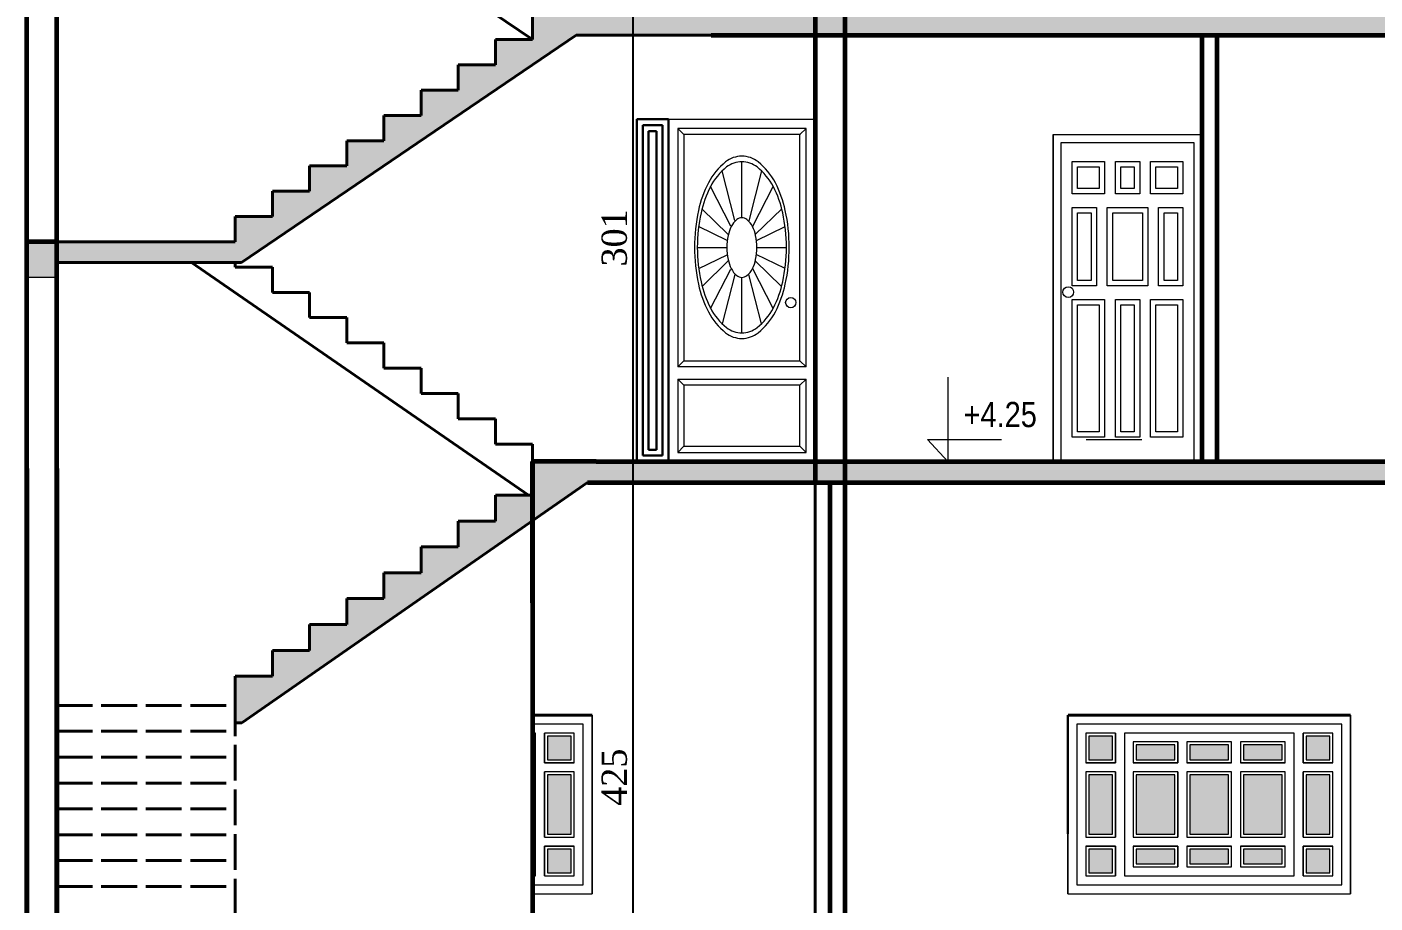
# Model space of a CAD drawing. Header units: millimetres. Extents: x -4146 to 23, y -2153 to 7365.
# Drawn here: x -2718 to -1812, y 3942 to 4531 of the extents above; entities that cross this region are included whole.
import ezdxf

# ---------------------------------------------------------------- set-up
doc = ezdxf.new("R2010")
doc.units = ezdxf.units.MM
doc.linetypes.add('ACAD_ISO02W100', pattern=[15, 12, -3])
for name, color, linetype, lineweight in [('.. menuiserie', 40, 'Continuous', 20), ('Cotation', 242, 'Continuous', 20), ('ESC', 111, 'Continuous', 40), ('fin', 73, 'Continuous', 20), ('HA', 8, 'Continuous', 20), ('minuiserue', 3, 'Continuous', 30), ('MUR', 6, 'Continuous', 60), ('murs', 100, 'Continuous', 60)]:
    doc.layers.add(name, color=color, linetype=linetype, lineweight=lineweight)
doc.styles.add('cotation', font='times.ttf', dxfattribs={"height": 17})
doc.styles.add('Technic', font='ARIALN.TTF', dxfattribs={"height": 17})
doc.dimstyles.new('ech-100', dxfattribs={"dimtxt": 17, "dimasz": 0.02, "dimexe": 1.25, "dimexo": 0.625, "dimgap": 4, "dimtad": 1, "dimdec": 0, "dimtxsty": 'cotation', "dimblk": 'cotation', "dimcen": 2, "dimse1": 1, "dimse2": 1, "dimadec": 0, "dimazin": 0, "dimtfac": 1, "dimtdec": 0, "dimtix": 1, "dimtmove": 0, "dimatfit": 3, "dimldrblk": 'cotation', "dimfxl": 1.25, "dimtolj": 1, "dimarcsym": 0})

# ---------------------------------------------------------------- blocks, each defined once
blk = doc.blocks.new('FENT 3')
at = {"layer": 'fin'}
for p, q in [((-1410.04, 6460.82), (-1410.04, 6340.82)), ((-1410.04, 6460.82), (-1410.04, 6340.82)), ((-1410.04, 6340.82), (-1410.04, 6460.82)), ((-1410.04, 6460.82), (-1410.04, 6340.82)), ((-1410.04, 6460.82), (-1410.04, 6340.82)), ((-1410.04, 6460.82), (-1410.04, 6340.82)), ((-1410.04, 6460.82), (-1410.04, 6340.82)), ((-1410.04, 6340.82), (-1410.04, 6460.82)), ((-1410.04, 6460.82), (-1410.04, 6340.82)), ((-1410.04, 6460.82), (-1410.04, 6340.82))]:
    blk.add_line(p, q, dxfattribs=at)
at = {"layer": 'fin', "linetype": 'Continuous'}
for p, q in [((-1410.04, 6460.82), (-1410.04, 6340.82)), ((-1410.04, 6460.82), (-1410.04, 6340.82)), ((-1410.04, 6460.82), (-1219.91, 6460.82)), ((-1225.91, 6454.82), (-1404.04, 6454.82)), ((-1404.04, 6454.82), (-1404.04, 6346.82)), ((-1404.04, 6454.82), (-1404.04, 6346.82)), ((-1225.91, 6346.82), (-1225.91, 6454.82)), ((-1225.91, 6346.82), (-1225.91, 6454.82)), ((-1219.91, 6340.82), (-1219.91, 6460.82)), ((-1219.91, 6460.82), (-1219.91, 6340.82)), ((-1219.91, 6340.82), (-1219.91, 6460.82)), ((-1219.91, 6460.82), (-1219.91, 6340.82)), ((-1219.91, 6460.82), (-1219.91, 6340.82)), ((-1219.91, 6460.82), (-1219.91, 6340.82)), ((-1219.91, 6460.82), (-1219.91, 6340.82)), ((-1219.91, 6340.82), (-1219.91, 6460.82)), ((-1219.91, 6460.82), (-1219.91, 6340.82)), ((-1219.91, 6460.82), (-1219.91, 6340.82)), ((-1219.91, 6460.82), (-1219.91, 6340.82)), ((-1219.91, 6460.82), (-1219.91, 6340.82)), ((-1378.04, 6448.82), (-1398.04, 6448.82)), ((-1398.04, 6448.82), (-1398.04, 6428.82)), ((-1378.04, 6448.82), (-1398.04, 6448.82)), ((-1398.04, 6448.82), (-1398.04, 6428.82)), ((-1378.04, 6448.82), (-1398.04, 6448.82)), ((-1398.04, 6448.82), (-1398.04, 6428.82)), ((-1378.04, 6448.82), (-1398.04, 6448.82)), ((-1398.04, 6448.82), (-1398.04, 6428.82)), ((-1380.04, 6446.82), (-1396.04, 6446.82)), ((-1396.04, 6446.82), (-1396.04, 6430.82)), ((-1380.04, 6446.82), (-1396.04, 6446.82)), ((-1396.04, 6446.82), (-1396.04, 6430.82)), ((-1380.04, 6430.82), (-1380.04, 6446.82)), ((-1380.04, 6430.82), (-1380.04, 6446.82)), ((-1378.04, 6448.82), (-1378.04, 6428.82)), ((-1378.04, 6448.82), (-1378.04, 6428.82)), ((-1378.04, 6428.82), (-1378.04, 6448.82)), ((-1378.04, 6428.82), (-1378.04, 6448.82)), ((-1257.91, 6448.82), (-1372.04, 6448.82)), ((-1257.91, 6448.82), (-1372.04, 6448.82)), ((-1257.91, 6448.82), (-1372.04, 6448.82)), ((-1257.91, 6448.82), (-1372.04, 6448.82)), ((-1372.04, 6448.82), (-1372.04, 6352.82)), ((-1372.04, 6448.82), (-1372.04, 6352.82)), ((-1372.04, 6448.82), (-1372.04, 6352.82)), ((-1372.04, 6448.82), (-1372.04, 6352.82)), ((-1257.91, 6352.82), (-1257.91, 6448.82)), ((-1257.91, 6352.82), (-1257.91, 6448.82)), ((-1257.91, 6352.82), (-1257.91, 6448.82)), ((-1257.91, 6352.82), (-1257.91, 6448.82)), ((-1231.91, 6448.82), (-1251.91, 6448.82)), ((-1231.91, 6448.82), (-1251.91, 6448.82)), ((-1251.91, 6428.82), (-1251.91, 6448.82)), ((-1251.91, 6428.82), (-1251.91, 6448.82)), ((-1231.91, 6448.82), (-1251.91, 6448.82)), ((-1251.91, 6448.82), (-1251.91, 6428.82)), ((-1231.91, 6448.82), (-1251.91, 6448.82)), ((-1251.91, 6448.82), (-1251.91, 6428.82)), ((-1233.91, 6446.82), (-1249.91, 6446.82)), ((-1249.91, 6446.82), (-1249.91, 6430.82)), ((-1233.91, 6446.82), (-1249.91, 6446.82)), ((-1249.91, 6446.82), (-1249.91, 6430.82)), ((-1233.91, 6430.82), (-1233.91, 6446.82)), ((-1233.91, 6430.82), (-1233.91, 6446.82)), ((-1231.91, 6428.82), (-1231.91, 6448.82)), ((-1231.91, 6428.82), (-1231.91, 6448.82)), ((-1231.91, 6428.82), (-1231.91, 6448.82)), ((-1231.91, 6428.82), (-1231.91, 6448.82)), ((-1366.04, 6442.82), (-1366.04, 6428.82)), ((-1336.04, 6442.82), (-1366.04, 6442.82)), ((-1366.04, 6442.82), (-1366.04, 6428.82)), ((-1336.04, 6442.82), (-1366.04, 6442.82)), ((-1366.04, 6442.82), (-1366.04, 6428.82)), ((-1336.04, 6442.82), (-1366.04, 6442.82)), ((-1336.04, 6442.82), (-1366.04, 6442.82)), ((-1366.04, 6442.82), (-1366.04, 6428.82)), ((-1364.04, 6440.82), (-1364.04, 6430.82)), ((-1338.04, 6440.82), (-1364.04, 6440.82)), ((-1338.04, 6440.82), (-1364.04, 6440.82)), ((-1364.04, 6440.82), (-1364.04, 6430.82)), ((-1338.04, 6430.82), (-1338.04, 6440.82)), ((-1338.04, 6430.82), (-1338.04, 6440.82)), ((-1336.04, 6428.82), (-1336.04, 6442.82)), ((-1336.04, 6442.82), (-1336.04, 6428.82)), ((-1336.04, 6442.82), (-1336.04, 6428.82)), ((-1336.04, 6428.82), (-1336.04, 6442.82)), ((-1300.06, 6442.82), (-1330.06, 6442.82)), ((-1330.06, 6442.82), (-1330.06, 6428.82)), ((-1300.06, 6442.82), (-1330.06, 6442.82)), ((-1330.06, 6442.82), (-1330.06, 6428.82)), ((-1300.06, 6442.82), (-1330.06, 6442.82)), ((-1330.06, 6442.82), (-1330.06, 6428.82)), ((-1300.06, 6442.82), (-1330.06, 6442.82)), ((-1330.06, 6442.82), (-1330.06, 6428.82)), ((-1302.06, 6440.82), (-1328.06, 6440.82)), ((-1328.06, 6440.82), (-1328.06, 6430.82)), ((-1302.06, 6440.82), (-1328.06, 6440.82)), ((-1328.06, 6440.82), (-1328.06, 6430.82)), ((-1302.06, 6430.82), (-1302.06, 6440.82)), ((-1302.06, 6430.82), (-1302.06, 6440.82)), ((-1300.06, 6428.82), (-1300.06, 6442.82)), ((-1300.06, 6428.82), (-1300.06, 6442.82)), ((-1300.06, 6428.82), (-1300.06, 6442.82)), ((-1300.06, 6428.82), (-1300.06, 6442.82)), ((-1263.91, 6442.82), (-1293.91, 6442.82)), ((-1293.91, 6442.82), (-1293.91, 6428.82)), ((-1263.91, 6442.82), (-1293.91, 6442.82)), ((-1293.91, 6442.82), (-1293.91, 6428.82)), ((-1263.91, 6442.82), (-1293.91, 6442.82)), ((-1293.91, 6442.82), (-1293.91, 6428.82)), ((-1263.91, 6442.82), (-1293.91, 6442.82)), ((-1293.91, 6442.82), (-1293.91, 6428.82)), ((-1265.91, 6440.82), (-1291.91, 6440.82)), ((-1291.91, 6440.82), (-1291.91, 6430.82)), ((-1265.91, 6440.82), (-1291.91, 6440.82)), ((-1291.91, 6440.82), (-1291.91, 6430.82)), ((-1265.91, 6430.82), (-1265.91, 6440.82)), ((-1265.91, 6430.82), (-1265.91, 6440.82)), ((-1263.91, 6428.82), (-1263.91, 6442.82)), ((-1263.91, 6428.82), (-1263.91, 6442.82)), ((-1263.91, 6428.82), (-1263.91, 6442.82)), ((-1263.91, 6428.82), (-1263.91, 6442.82)), ((-1378.04, 6428.82), (-1398.04, 6428.82)), ((-1378.04, 6428.82), (-1398.04, 6428.82)), ((-1398.04, 6428.82), (-1378.04, 6428.82)), ((-1398.04, 6428.82), (-1378.04, 6428.82)), ((-1396.04, 6430.82), (-1380.04, 6430.82)), ((-1396.04, 6430.82), (-1380.04, 6430.82)), ((-1366.04, 6428.82), (-1336.04, 6428.82)), ((-1336.04, 6428.82), (-1366.04, 6428.82)), ((-1336.04, 6428.82), (-1366.04, 6428.82)), ((-1366.04, 6428.82), (-1336.04, 6428.82)), ((-1364.04, 6430.82), (-1338.04, 6430.82)), ((-1364.04, 6430.82), (-1338.04, 6430.82)), ((-1300.06, 6428.82), (-1330.06, 6428.82)), ((-1300.06, 6428.82), (-1330.06, 6428.82)), ((-1330.06, 6428.82), (-1300.06, 6428.82)), ((-1330.06, 6428.82), (-1300.06, 6428.82)), ((-1328.06, 6430.82), (-1302.06, 6430.82)), ((-1328.06, 6430.82), (-1302.06, 6430.82)), ((-1263.91, 6428.82), (-1293.91, 6428.82)), ((-1263.91, 6428.82), (-1293.91, 6428.82)), ((-1293.91, 6428.82), (-1263.91, 6428.82)), ((-1293.91, 6428.82), (-1263.91, 6428.82)), ((-1291.91, 6430.82), (-1265.91, 6430.82)), ((-1291.91, 6430.82), (-1265.91, 6430.82)), ((-1231.91, 6428.82), (-1251.91, 6428.82)), ((-1231.91, 6428.82), (-1251.91, 6428.82)), ((-1251.91, 6428.82), (-1231.91, 6428.82)), ((-1251.91, 6428.82), (-1231.91, 6428.82)), ((-1249.91, 6430.82), (-1233.91, 6430.82)), ((-1249.91, 6430.82), (-1233.91, 6430.82)), ((-1378.04, 6422.82), (-1398.04, 6422.82)), ((-1398.04, 6422.82), (-1398.04, 6378.82)), ((-1378.04, 6422.82), (-1398.04, 6422.82)), ((-1398.04, 6422.82), (-1398.04, 6378.82)), ((-1378.04, 6422.82), (-1398.04, 6422.82)), ((-1398.04, 6422.82), (-1398.04, 6378.82)), ((-1378.04, 6422.82), (-1398.04, 6422.82)), ((-1398.04, 6422.82), (-1398.04, 6378.82)), ((-1380.04, 6420.82), (-1396.04, 6420.82)), ((-1396.04, 6420.82), (-1396.04, 6380.82)), ((-1380.04, 6420.82), (-1396.04, 6420.82)), ((-1396.04, 6420.82), (-1396.04, 6380.82)), ((-1380.04, 6380.82), (-1380.04, 6420.82)), ((-1380.04, 6380.82), (-1380.04, 6420.82)), ((-1378.04, 6422.82), (-1378.04, 6378.82)), ((-1378.04, 6422.82), (-1378.04, 6378.82)), ((-1378.04, 6378.82), (-1378.04, 6422.82)), ((-1378.04, 6378.82), (-1378.04, 6422.82)), ((-1366.04, 6422.82), (-1366.04, 6378.82)), ((-1366.04, 6422.82), (-1366.04, 6378.82)), ((-1336.04, 6422.82), (-1366.04, 6422.82)), ((-1336.04, 6422.82), (-1366.04, 6422.82)), ((-1366.04, 6422.82), (-1366.04, 6378.82)), ((-1366.04, 6422.82), (-1366.04, 6378.82)), ((-1336.04, 6422.82), (-1366.04, 6422.82)), ((-1336.04, 6422.82), (-1366.04, 6422.82)), ((-1364.04, 6420.82), (-1364.04, 6380.82)), ((-1338.04, 6420.82), (-1364.04, 6420.82)), ((-1364.04, 6420.82), (-1364.04, 6380.82)), ((-1338.04, 6420.82), (-1364.04, 6420.82)), ((-1338.04, 6380.82), (-1338.04, 6420.82)), ((-1338.04, 6380.82), (-1338.04, 6420.82)), ((-1336.04, 6422.82), (-1336.04, 6378.82)), ((-1336.04, 6378.82), (-1336.04, 6422.82)), ((-1336.04, 6422.82), (-1336.04, 6378.82)), ((-1336.04, 6378.82), (-1336.04, 6422.82)), ((-1300.06, 6422.82), (-1330.06, 6422.82)), ((-1300.06, 6422.82), (-1330.06, 6422.82)), ((-1330.06, 6422.82), (-1330.06, 6378.82)), ((-1330.06, 6422.82), (-1330.06, 6378.82)), ((-1300.06, 6422.82), (-1330.06, 6422.82)), ((-1300.06, 6422.82), (-1330.06, 6422.82)), ((-1330.06, 6422.82), (-1330.06, 6378.82)), ((-1330.06, 6422.82), (-1330.06, 6378.82)), ((-1302.06, 6420.82), (-1328.06, 6420.82)), ((-1328.06, 6420.82), (-1328.06, 6380.82)), ((-1302.06, 6420.82), (-1328.06, 6420.82)), ((-1328.06, 6420.82), (-1328.06, 6380.82)), ((-1302.06, 6380.82), (-1302.06, 6420.82)), ((-1302.06, 6380.82), (-1302.06, 6420.82)), ((-1300.06, 6378.82), (-1300.06, 6422.82)), ((-1300.06, 6378.82), (-1300.06, 6422.82)), ((-1300.06, 6378.82), (-1300.06, 6422.82)), ((-1300.06, 6378.82), (-1300.06, 6422.82)), ((-1263.91, 6422.82), (-1293.91, 6422.82)), ((-1263.91, 6422.82), (-1293.91, 6422.82)), ((-1293.91, 6422.82), (-1293.91, 6378.82)), ((-1293.91, 6422.82), (-1293.91, 6378.82)), ((-1263.91, 6422.82), (-1293.91, 6422.82)), ((-1263.91, 6422.82), (-1293.91, 6422.82)), ((-1293.91, 6422.82), (-1293.91, 6378.82)), ((-1293.91, 6422.82), (-1293.91, 6378.82)), ((-1265.91, 6420.82), (-1291.91, 6420.82)), ((-1291.91, 6420.82), (-1291.91, 6380.82)), ((-1265.91, 6420.82), (-1291.91, 6420.82)), ((-1291.91, 6420.82), (-1291.91, 6380.82)), ((-1265.91, 6380.82), (-1265.91, 6420.82)), ((-1265.91, 6380.82), (-1265.91, 6420.82)), ((-1263.91, 6378.82), (-1263.91, 6422.82)), ((-1263.91, 6378.82), (-1263.91, 6422.82)), ((-1263.91, 6378.82), (-1263.91, 6422.82)), ((-1263.91, 6378.82), (-1263.91, 6422.82)), ((-1231.91, 6422.82), (-1251.91, 6422.82)), ((-1231.91, 6422.82), (-1251.91, 6422.82)), ((-1251.91, 6378.82), (-1251.91, 6422.82)), ((-1251.91, 6378.82), (-1251.91, 6422.82)), ((-1231.91, 6422.82), (-1251.91, 6422.82)), ((-1251.91, 6422.82), (-1251.91, 6378.82)), ((-1231.91, 6422.82), (-1251.91, 6422.82)), ((-1251.91, 6422.82), (-1251.91, 6378.82)), ((-1233.91, 6420.82), (-1249.91, 6420.82)), ((-1249.91, 6420.82), (-1249.91, 6380.82)), ((-1233.91, 6420.82), (-1249.91, 6420.82)), ((-1249.91, 6420.82), (-1249.91, 6380.82)), ((-1233.91, 6380.82), (-1233.91, 6420.82)), ((-1233.91, 6380.82), (-1233.91, 6420.82)), ((-1231.91, 6378.82), (-1231.91, 6422.82)), ((-1231.91, 6378.82), (-1231.91, 6422.82)), ((-1231.91, 6378.82), (-1231.91, 6422.82)), ((-1231.91, 6378.82), (-1231.91, 6422.82)), ((-1398.04, 6378.82), (-1378.04, 6378.82)), ((-1398.04, 6378.82), (-1378.04, 6378.82)), ((-1398.04, 6378.82), (-1378.04, 6378.82)), ((-1398.04, 6378.82), (-1378.04, 6378.82)), ((-1398.04, 6372.82), (-1378.04, 6372.82)), ((-1398.04, 6372.82), (-1398.04, 6352.82)), ((-1398.04, 6372.82), (-1378.04, 6372.82)), ((-1398.04, 6372.82), (-1398.04, 6352.82)), ((-1378.04, 6372.82), (-1398.04, 6372.82)), ((-1398.04, 6372.82), (-1398.04, 6352.82)), ((-1378.04, 6372.82), (-1398.04, 6372.82)), ((-1398.04, 6372.82), (-1398.04, 6352.82)), ((-1396.04, 6380.82), (-1380.04, 6380.82)), ((-1396.04, 6380.82), (-1380.04, 6380.82)), ((-1378.04, 6372.82), (-1378.04, 6352.82)), ((-1378.04, 6372.82), (-1378.04, 6352.82)), ((-1378.04, 6352.82), (-1378.04, 6372.82)), ((-1378.04, 6352.82), (-1378.04, 6372.82)), ((-1366.04, 6378.82), (-1336.04, 6378.82)), ((-1366.04, 6378.82), (-1336.04, 6378.82)), ((-1366.04, 6378.82), (-1336.04, 6378.82)), ((-1366.04, 6378.82), (-1336.04, 6378.82)), ((-1366.04, 6372.82), (-1366.04, 6358.82)), ((-1366.04, 6372.82), (-1336.04, 6372.82)), ((-1366.04, 6372.82), (-1366.04, 6358.82)), ((-1366.04, 6372.82), (-1336.04, 6372.82)), ((-1336.04, 6372.82), (-1366.04, 6372.82)), ((-1366.04, 6372.82), (-1366.04, 6358.82)), ((-1336.04, 6372.82), (-1366.04, 6372.82)), ((-1366.04, 6372.82), (-1366.04, 6358.82)), ((-1364.04, 6380.82), (-1338.04, 6380.82)), ((-1364.04, 6380.82), (-1338.04, 6380.82)), ((-1336.04, 6372.82), (-1336.04, 6358.82)), ((-1336.04, 6372.82), (-1336.04, 6358.82)), ((-1336.04, 6358.82), (-1336.04, 6372.82)), ((-1336.04, 6358.82), (-1336.04, 6372.82)), ((-1330.06, 6378.82), (-1300.06, 6378.82)), ((-1330.06, 6378.82), (-1300.06, 6378.82)), ((-1330.06, 6378.82), (-1300.06, 6378.82)), ((-1330.06, 6378.82), (-1300.06, 6378.82)), ((-1330.06, 6372.82), (-1300.06, 6372.82)), ((-1330.06, 6372.82), (-1330.06, 6358.82)), ((-1330.06, 6372.82), (-1300.06, 6372.82)), ((-1330.06, 6372.82), (-1330.06, 6358.82)), ((-1300.06, 6372.82), (-1330.06, 6372.82)), ((-1330.06, 6372.82), (-1330.06, 6358.82)), ((-1300.06, 6372.82), (-1330.06, 6372.82)), ((-1330.06, 6372.82), (-1330.06, 6358.82)), ((-1328.06, 6380.82), (-1302.06, 6380.82)), ((-1328.06, 6380.82), (-1302.06, 6380.82)), ((-1300.06, 6358.82), (-1300.06, 6372.82)), ((-1300.06, 6358.82), (-1300.06, 6372.82)), ((-1300.06, 6358.82), (-1300.06, 6372.82)), ((-1300.06, 6358.82), (-1300.06, 6372.82)), ((-1293.91, 6378.82), (-1263.91, 6378.82)), ((-1293.91, 6378.82), (-1263.91, 6378.82)), ((-1293.91, 6378.82), (-1263.91, 6378.82)), ((-1293.91, 6378.82), (-1263.91, 6378.82)), ((-1293.91, 6372.82), (-1263.91, 6372.82)), ((-1293.91, 6372.82), (-1293.91, 6358.82)), ((-1293.91, 6372.82), (-1263.91, 6372.82)), ((-1293.91, 6372.82), (-1293.91, 6358.82)), ((-1263.91, 6372.82), (-1293.91, 6372.82)), ((-1293.91, 6372.82), (-1293.91, 6358.82)), ((-1263.91, 6372.82), (-1293.91, 6372.82)), ((-1293.91, 6372.82), (-1293.91, 6358.82)), ((-1291.91, 6380.82), (-1265.91, 6380.82)), ((-1291.91, 6380.82), (-1265.91, 6380.82)), ((-1263.91, 6358.82), (-1263.91, 6372.82)), ((-1263.91, 6358.82), (-1263.91, 6372.82)), ((-1263.91, 6358.82), (-1263.91, 6372.82)), ((-1263.91, 6358.82), (-1263.91, 6372.82)), ((-1251.91, 6378.82), (-1231.91, 6378.82)), ((-1251.91, 6378.82), (-1231.91, 6378.82)), ((-1251.91, 6378.82), (-1231.91, 6378.82)), ((-1251.91, 6378.82), (-1231.91, 6378.82)), ((-1251.91, 6372.82), (-1231.91, 6372.82)), ((-1251.91, 6372.82), (-1231.91, 6372.82)), ((-1251.91, 6352.82), (-1251.91, 6372.82)), ((-1251.91, 6352.82), (-1251.91, 6372.82)), ((-1231.91, 6372.82), (-1251.91, 6372.82)), ((-1251.91, 6372.82), (-1251.91, 6352.82)), ((-1231.91, 6372.82), (-1251.91, 6372.82)), ((-1251.91, 6372.82), (-1251.91, 6352.82)), ((-1249.91, 6380.82), (-1233.91, 6380.82)), ((-1249.91, 6380.82), (-1233.91, 6380.82)), ((-1231.91, 6352.82), (-1231.91, 6372.82)), ((-1231.91, 6352.82), (-1231.91, 6372.82)), ((-1231.91, 6352.82), (-1231.91, 6372.82)), ((-1231.91, 6352.82), (-1231.91, 6372.82)), ((-1380.04, 6370.82), (-1396.04, 6370.82)), ((-1396.04, 6370.82), (-1396.04, 6354.82)), ((-1380.04, 6370.82), (-1396.04, 6370.82)), ((-1396.04, 6370.82), (-1396.04, 6354.82)), ((-1380.04, 6354.82), (-1380.04, 6370.82)), ((-1380.04, 6354.82), (-1380.04, 6370.82)), ((-1338.04, 6370.82), (-1364.04, 6370.82)), ((-1364.04, 6370.82), (-1364.04, 6360.82)), ((-1338.04, 6370.82), (-1364.04, 6370.82)), ((-1364.04, 6370.82), (-1364.04, 6360.82)), ((-1338.04, 6360.82), (-1338.04, 6370.82)), ((-1338.04, 6360.82), (-1338.04, 6370.82)), ((-1302.06, 6370.82), (-1328.06, 6370.82)), ((-1328.06, 6370.82), (-1328.06, 6360.82)), ((-1302.06, 6370.82), (-1328.06, 6370.82)), ((-1328.06, 6370.82), (-1328.06, 6360.82)), ((-1302.06, 6360.82), (-1302.06, 6370.82)), ((-1302.06, 6360.82), (-1302.06, 6370.82)), ((-1265.91, 6370.82), (-1291.91, 6370.82)), ((-1291.91, 6370.82), (-1291.91, 6360.82)), ((-1265.91, 6370.82), (-1291.91, 6370.82)), ((-1291.91, 6370.82), (-1291.91, 6360.82)), ((-1265.91, 6360.82), (-1265.91, 6370.82)), ((-1265.91, 6360.82), (-1265.91, 6370.82)), ((-1233.91, 6370.82), (-1249.91, 6370.82)), ((-1249.91, 6370.82), (-1249.91, 6354.82)), ((-1233.91, 6370.82), (-1249.91, 6370.82)), ((-1249.91, 6370.82), (-1249.91, 6354.82)), ((-1233.91, 6354.82), (-1233.91, 6370.82)), ((-1233.91, 6354.82), (-1233.91, 6370.82)), ((-1396.04, 6354.82), (-1380.04, 6354.82)), ((-1396.04, 6354.82), (-1380.04, 6354.82)), ((-1366.04, 6358.82), (-1336.04, 6358.82)), ((-1366.04, 6358.82), (-1336.04, 6358.82)), ((-1366.04, 6358.82), (-1336.04, 6358.82)), ((-1366.04, 6358.82), (-1336.04, 6358.82)), ((-1364.04, 6360.82), (-1338.04, 6360.82)), ((-1364.04, 6360.82), (-1338.04, 6360.82)), ((-1330.06, 6358.82), (-1300.06, 6358.82)), ((-1330.06, 6358.82), (-1300.06, 6358.82)), ((-1330.06, 6358.82), (-1300.06, 6358.82)), ((-1330.06, 6358.82), (-1300.06, 6358.82)), ((-1328.06, 6360.82), (-1302.06, 6360.82)), ((-1328.06, 6360.82), (-1302.06, 6360.82)), ((-1293.91, 6358.82), (-1263.91, 6358.82)), ((-1293.91, 6358.82), (-1263.91, 6358.82)), ((-1293.91, 6358.82), (-1263.91, 6358.82)), ((-1293.91, 6358.82), (-1263.91, 6358.82)), ((-1291.91, 6360.82), (-1265.91, 6360.82)), ((-1291.91, 6360.82), (-1265.91, 6360.82)), ((-1249.91, 6354.82), (-1233.91, 6354.82)), ((-1249.91, 6354.82), (-1233.91, 6354.82)), ((-1404.04, 6346.82), (-1225.91, 6346.82)), ((-1404.04, 6346.82), (-1225.91, 6346.82)), ((-1398.04, 6352.82), (-1378.04, 6352.82)), ((-1398.04, 6352.82), (-1378.04, 6352.82)), ((-1398.04, 6352.82), (-1378.04, 6352.82)), ((-1398.04, 6352.82), (-1378.04, 6352.82)), ((-1372.04, 6352.82), (-1257.91, 6352.82)), ((-1372.04, 6352.82), (-1257.91, 6352.82)), ((-1372.04, 6352.82), (-1257.91, 6352.82)), ((-1372.04, 6352.82), (-1257.91, 6352.82)), ((-1251.91, 6352.82), (-1231.91, 6352.82)), ((-1251.91, 6352.82), (-1231.91, 6352.82)), ((-1251.91, 6352.82), (-1231.91, 6352.82)), ((-1251.91, 6352.82), (-1231.91, 6352.82)), ((-1410.04, 6340.82), (-1219.91, 6340.82))]:
    blk.add_line(p, q, dxfattribs=at)
at = {"layer": 'minuiserue'}
blk.add_line((-1410.04, 6460.82), (-1410.04, 6381.11), dxfattribs=at)
blk = doc.blocks.new('P100X220')
for p, q in [((0, 220), (100, 220)), ((0, 220), (0, 0)), ((0, 0), (0, 220)), ((100, 220), (100, 0)), ((100, 220), (100, 0)), ((5.45, 214.55), (94.55, 214.55)), ((5.45, 0), (5.45, 214.55)), ((94.55, 214.55), (94.55, 0)), ((0, 0), (100, 0))]:
    blk.add_line(p, q)
for points in [[(12.73, 201.82), (34.55, 201.82), (34.55, 180), (12.73, 180)], [(41.82, 201.82), (58.18, 201.82), (58.18, 180), (41.82, 180)], [(65.45, 201.82), (87.27, 201.82), (87.27, 180), (65.45, 180)], [(16.36, 198.18), (30.91, 198.18), (30.91, 183.64), (16.36, 183.64)], [(45.45, 198.18), (54.55, 198.18), (54.55, 183.64), (45.45, 183.64)], [(69.09, 198.18), (83.64, 198.18), (83.64, 183.64), (69.09, 183.64)], [(12.73, 170.91), (29.09, 170.91), (29.09, 118.18), (12.73, 118.18)], [(16.36, 167.27), (25.45, 167.27), (25.45, 121.82), (16.36, 121.82)], [(36.36, 170.91), (63.64, 170.91), (63.64, 118.18), (36.36, 118.18)], [(40, 167.27), (60, 167.27), (60, 121.82), (40, 121.82)], [(70.91, 170.91), (87.27, 170.91), (87.27, 118.18), (70.91, 118.18)], [(74.55, 167.27), (83.64, 167.27), (83.64, 121.82), (74.55, 121.82)], [(12.73, 109.09), (34.55, 109.09), (34.55, 16.36), (12.73, 16.36)], [(41.82, 109.09), (58.18, 109.09), (58.18, 16.36), (41.82, 16.36)], [(65.45, 109.09), (87.27, 109.09), (87.27, 16.36), (65.45, 16.36)], [(16.36, 105.45), (30.91, 105.45), (30.91, 20), (16.36, 20)], [(45.45, 105.45), (54.55, 105.45), (54.55, 20), (45.45, 20)], [(69.09, 105.45), (83.64, 105.45), (83.64, 20), (69.09, 20)]]:
    blk.add_lwpolyline(points, close=True)
blk.add_circle((10.12, 113.95), 3.64)
blk = doc.blocks.new('cotation')
at = {"layer": 'Cotation'}
h = blk.add_hatch(color=256, dxfattribs=at)
h.paths.add_polyline_path([(57.15, 0), (62.15, 0, 0.41421356), (0, 62.15), (0, 57.15, -0.41421356)])
h.paths.add_polyline_path([(0, -57.15), (0, -62.15, 0.41421356), (62.15, 0), (57.15, 0, -0.41421356)])
h.paths.add_polyline_path([(0, -62.15), (0, -57.15, -0.41421356), (-57.15, 0), (-62.15, 0, 0.41421356)])
h.paths.add_polyline_path([(0, 57.15), (0, 62.15, 0.41421356), (-62.15, 0), (-57.15, 0, -0.41421356)])
for p, q in [((-152.4, 0), (152.4, 0)), ((0, 406.4), (0, -406.4))]:
    blk.add_line(p, q, dxfattribs=at)
for radius, start, end in [(62.15, 0, 180), (62.15, 180, 0), (57.15, 0, 180), (57.15, 180, 0)]:
    blk.add_arc((0, 0), radius, start, end, dxfattribs=at)
blk = doc.blocks.new('*D311')
at = {"layer": 'Defpoints', "color": 0}
for p in [(-2313.06, 4238.83), (-2310.43, 4238.83), (-2292.63, 3814.23)]:
    blk.add_point(p, dxfattribs=at)
at = {"layer": 'HA', "color": 0, "lineweight": -2}
blk.add_line((-2310.43, 3814.25), (-2310.43, 4238.81), dxfattribs=at)
at = {"layer": 'HA', "color": 0, "lineweight": -2, "xscale": 0.02, "yscale": 0.02, "zscale": 0.02}
for p, rotation in [((-2310.43, 4238.83), 90), ((-2310.43, 3814.23), 270)]:
    blk.add_blockref('cotation', p, dxfattribs=dict(at, rotation=rotation))
at = {"layer": 'HA', "color": 0, "insert": (-2323.08, 4026.53), "char_height": 17, "attachment_point": 5, "rotation": 90, "style": 'cotation'}
blk.add_mtext('\\A1;425', dxfattribs=at)
blk = doc.blocks.new('*D312')
at = {"layer": 'Defpoints', "color": 0}
for p in [(-2310.43, 4539.63), (-2310.43, 4539.63), (-2313.06, 4238.83)]:
    blk.add_point(p, dxfattribs=at)
at = {"layer": 'HA', "color": 0, "lineweight": -2}
blk.add_line((-2310.43, 4238.85), (-2310.43, 4539.61), dxfattribs=at)
at = {"layer": 'HA', "color": 0, "lineweight": -2, "xscale": 0.02, "yscale": 0.02, "zscale": 0.02}
for p, rotation in [((-2310.43, 4539.63), 90), ((-2310.43, 4238.83), 270)]:
    blk.add_blockref('cotation', p, dxfattribs=dict(at, rotation=rotation))
at = {"layer": 'HA', "color": 0, "insert": (-2323.08, 4389.23), "char_height": 17, "attachment_point": 5, "rotation": 90, "style": 'cotation'}
blk.add_mtext('\\A1;301', dxfattribs=at)
blk = doc.blocks.new('P3')
at = {"layer": 'minuiserue', "linetype": 'Continuous'}
for p, q in [((-3546.13, 15293.54), (-3567.48, 15293.54)), ((-3567.48, 15293.54), (-3567.48, 15063.34)), ((-3546.13, 15063.34), (-3546.13, 15293.54)), ((-3550.13, 15289.54), (-3563.48, 15289.54)), ((-3563.48, 15289.54), (-3563.48, 15067.34)), ((-3554.13, 15285.54), (-3559.48, 15285.54)), ((-3559.48, 15285.54), (-3559.48, 15071.34)), ((-3554.13, 15071.34), (-3554.13, 15285.54)), ((-3550.13, 15067.34), (-3550.13, 15289.54))]:
    blk.add_line(p, q, dxfattribs=at)
at = {"layer": 'minuiserue', "linetype": 'Continuous', "lineweight": 0}
for p, q in [((-3453.64, 15287.38), (-3539.96, 15287.38)), ((-3539.96, 15287.38), (-3539.96, 15127.06)), ((-3539.96, 15287.38), (-3535.85, 15283.26)), ((-3457.75, 15283.26), (-3535.85, 15283.26)), ((-3535.85, 15283.26), (-3535.85, 15131.17)), ((-3457.75, 15283.26), (-3453.64, 15287.38)), ((-3457.75, 15131.17), (-3457.75, 15283.26)), ((-3453.64, 15127.06), (-3453.64, 15287.38)), ((-3496.8, 15227.29), (-3496.8, 15265.02)), ((-3501.49, 15225.46), (-3510.04, 15258.79)), ((-3483.56, 15258.79), (-3492.19, 15225.18)), ((-3504.24, 15221.71), (-3517.9, 15248.3)), ((-3489.43, 15221.57), (-3475.71, 15248.3)), ((-3523.64, 15233.35), (-3505.95, 15216.12)), ((-3469.97, 15233.35), (-3487.58, 15216.19)), ((-3506.62, 15212), (-3525.86, 15221.36)), ((-3487.06, 15211.96), (-3467.74, 15221.36)), ((-3526.9, 15207.22), (-3506.8, 15207.22)), ((-3525.81, 15193.09), (-3506.59, 15202.45)), ((-3467.79, 15193.09), (-3487.11, 15202.5)), ((-3486.71, 15207.22), (-3466.86, 15207.22)), ((-3505.94, 15198.32), (-3523.56, 15181.17)), ((-3517.79, 15166.34), (-3504.23, 15192.74)), ((-3475.81, 15166.34), (-3489.44, 15192.88)), ((-3487.75, 15198.41), (-3470.05, 15181.17)), ((-3501.44, 15189.14), (-3509.96, 15155.96)), ((-3496.8, 15149.81), (-3496.8, 15187.22)), ((-3483.64, 15155.96), (-3492.16, 15189.15)), ((-3535.85, 15131.17), (-3457.75, 15131.17)), ((-3453.64, 15127.06), (-3539.96, 15127.06)), ((-3539.96, 15118.84), (-3453.64, 15118.84)), ((-3539.96, 15118.84), (-3539.96, 15069.51)), ((-3453.64, 15069.51), (-3453.64, 15118.84)), ((-3457.75, 15114.73), (-3535.85, 15114.73)), ((-3535.85, 15114.73), (-3535.85, 15073.62)), ((-3457.75, 15073.62), (-3457.75, 15114.73)), ((-3535.85, 15073.62), (-3457.75, 15073.62)), ((-3539.96, 15069.51), (-3453.64, 15069.51))]:
    blk.add_line(p, q, dxfattribs=at)
at = {"layer": 'minuiserue', "lineweight": 0}
for p, q in [((-3535.85, 15131.17), (-3539.96, 15127.06)), ((-3457.75, 15131.17), (-3457.78, 15131.22)), ((-3453.64, 15127.06), (-3457.75, 15131.17)), ((-3539.96, 15118.84), (-3535.85, 15114.73)), ((-3457.75, 15114.73), (-3453.64, 15118.84)), ((-3535.85, 15073.62), (-3539.96, 15069.51)), ((-3453.64, 15069.51), (-3457.75, 15073.62))]:
    blk.add_line(p, q, dxfattribs=at)
at = {"layer": 'minuiserue'}
for p, q in [((-3563.48, 15067.34), (-3550.13, 15067.34)), ((-3559.48, 15071.34), (-3554.13, 15071.34)), ((-3567.48, 15063.34), (-3546.13, 15063.34))]:
    blk.add_line(p, q, dxfattribs=at)
at = {"layer": 'minuiserue', "linetype": 'Continuous', "lineweight": 0}
blk.add_lwpolyline([(-3546.13, 15063.34), (-3546.13, 15293.54), (-3447.47, 15293.54), (-3447.47, 15063.34)], close=True, dxfattribs=at)
for points in [[(-3496.8, 15146.13, 0.169807), (-3485.92, 15149.94, 0.105036), (-3474.27, 15164.08, 0.066925), (-3467.58, 15182.68, 0.05307), (-3464.94, 15207.42, 0.05307), (-3467.58, 15232.16, 0.066925), (-3474.27, 15250.76, 0.105036), (-3485.92, 15264.9, 0.169807), (-3496.8, 15268.71, 0.169807), (-3507.69, 15264.9, 0.105036), (-3519.33, 15250.76, 0.066925), (-3526.03, 15232.16, 0.05307), (-3528.66, 15207.42, 0.05307), (-3526.03, 15182.68, 0.066925), (-3519.33, 15164.08, 0.105036), (-3507.69, 15149.94, 0.169807)], [(-3496.8, 15149.81, 0.169807), (-3486.57, 15153.39, 0.105036), (-3475.63, 15166.68, 0.066925), (-3469.33, 15184.16, 0.05307), (-3466.86, 15207.41, 0.05307), (-3469.33, 15230.67, 0.066925), (-3475.63, 15248.15, 0.105036), (-3486.57, 15261.44, 0.169807), (-3496.8, 15265.02, 0.169807), (-3507.03, 15261.44, 0.105036), (-3517.98, 15248.15, 0.066925), (-3524.27, 15230.67, 0.05307), (-3526.75, 15207.41, 0.05307), (-3524.27, 15184.16, 0.066925), (-3517.98, 15166.68, 0.105036), (-3507.03, 15153.39, 0.169807)], [(-3496.8, 15187.22, 0.173818), (-3493.38, 15188.44, 0.104363), (-3489.67, 15193.09, 0.065303), (-3487.55, 15199.15, 0.051449), (-3486.71, 15207.25, 0.051449), (-3487.55, 15215.35, 0.065303), (-3489.67, 15221.42, 0.104363), (-3493.38, 15226.06, 0.173818), (-3496.8, 15227.29, 0.173818), (-3500.22, 15226.06, 0.104363), (-3503.94, 15221.42, 0.065303), (-3506.05, 15215.35, 0.051449), (-3506.89, 15207.25, 0.051449), (-3506.05, 15199.15, 0.065303), (-3503.94, 15193.09, 0.104363), (-3500.22, 15188.44, 0.173818)]]:
    blk.add_lwpolyline(points, format="xyb", close=True, dxfattribs=at)
at = {"layer": 'minuiserue', "lineweight": 0}
blk.add_circle((-3463.92, 15170.22), 3.43, dxfattribs=at)
at = {"layer": 'minuiserue', "linetype": 'Continuous', "lineweight": 0}
blk.add_point((-3457.75, 15283.26), dxfattribs=at)

msp = doc.modelspace()

# ---------------------------------------------------------------- hatches: boundary and pattern name
at = {"layer": 'ESC'}
h = msp.add_hatch(color=256, dxfattribs=at)
h.set_gradient(color1=(0, 0, 255), one_color=1, tint=1, name='INVCYLINDER')
h.paths.add_polyline_path([(-2352.054, 3978.214), (-2368.054, 3978.214), (-2368.054, 3962.214), (-2352.054, 3962.214)])
h.paths.add_polyline_path([(-2352.054, 4028.214), (-2368.054, 4028.214), (-2368.054, 3988.214), (-2352.054, 3988.214)])
h.paths.add_polyline_path([(-2352.054, 4054.214), (-2368.054, 4054.214), (-2368.054, 4038.214), (-2352.054, 4038.214)])
h = msp.add_hatch(color=256, dxfattribs=at)
h.set_gradient(color1=(0, 0, 255), one_color=1, tint=1, name='CYLINDER')
h.paths.add_polyline_path([(-1988.189, 4038.214), (-1988.189, 4054.214), (-2004.189, 4054.214), (-2004.189, 4038.214)])
h.paths.add_polyline_path([(-1946.189, 4038.214), (-1946.189, 4048.214), (-1972.189, 4048.214), (-1972.189, 4038.214)])
h.paths.add_polyline_path([(-1910.201, 4038.214), (-1910.201, 4048.214), (-1936.201, 4048.214), (-1936.201, 4038.214)])
h.paths.add_polyline_path([(-1874.054, 4038.214), (-1874.054, 4048.214), (-1900.054, 4048.214), (-1900.054, 4038.214)])
h.paths.add_polyline_path([(-1858.054, 4054.214), (-1858.054, 4038.214), (-1842.054, 4038.214), (-1842.054, 4054.214)])
h.paths.add_polyline_path([(-1858.054, 3988.214), (-1842.054, 3988.214), (-1842.054, 4028.214), (-1858.054, 4028.214)])
h.paths.add_polyline_path([(-1874.054, 4028.214), (-1900.054, 4028.214), (-1900.054, 3988.214), (-1874.054, 3988.214)])
h.paths.add_polyline_path([(-1936.201, 3988.214), (-1910.201, 3988.214), (-1910.201, 4028.214), (-1936.201, 4028.214)])
h.paths.add_polyline_path([(-1972.189, 3988.214), (-1946.189, 3988.214), (-1946.189, 4028.214), (-1972.189, 4028.214)])
h.paths.add_polyline_path([(-1988.189, 4028.214), (-2004.189, 4028.214), (-2004.189, 3988.214), (-1988.189, 3988.214)])
h.paths.add_polyline_path([(-1988.189, 3962.214), (-1988.189, 3978.214), (-2004.189, 3978.214), (-2004.189, 3962.214)])
h.paths.add_polyline_path([(-1972.189, 3978.214), (-1972.189, 3968.214), (-1946.189, 3968.214), (-1946.189, 3978.214)])
h.paths.add_polyline_path([(-1910.201, 3968.214), (-1910.201, 3978.214), (-1936.201, 3978.214), (-1936.201, 3968.214)])
h.paths.add_polyline_path([(-1900.054, 3978.214), (-1900.054, 3968.214), (-1874.054, 3968.214), (-1874.054, 3978.214)])
at = {"layer": 'HA'}
msp.add_hatch(color=256, dxfattribs=at).paths.add_polyline_path([(-2698.054, 4372.614), (-2698.054, 4386.614), (-2718.054, 4386.614), (-2718.054, 4362.614), (-2698.054, 4362.614)])
h = msp.add_hatch(color=256, dxfattribs=at)
h.set_gradient(color1=(0, 0, 255), one_color=1, tint=1, name='SPHERICAL')
h.paths.add_polyline_path([(-1842.054, 3978.214), (-1858.054, 3978.214), (-1858.054, 3962.214), (-1842.054, 3962.214)])
at = {"layer": 'MUR'}
h = msp.add_hatch(color=256, dxfattribs=at)
h.paths.add_polyline_path([(-1678.054, 4238.814), (-2168.05, 4238.814), (-2168.05, 4224.814), (-1678.054, 4224.814)])
h.paths.add_polyline_path([(-1658.054, 4238.814), (-1678.054, 4238.814), (-1678.054, 4224.814), (-1658.054, 4224.814)])
h.paths.add_polyline_path([(-1237.292, 4238.814), (-1357.292, 4238.814), (-1658.054, 4238.814), (-1658.054, 4224.814), (-1237.292, 4224.814), (-1237.292, 4228.814)])
h.paths.add_polyline_path([(-2348.745, 4525.614), (-2258.054, 4525.614), (-2188.05, 4525.614), (-2188.05, 4539.614), (-2258.054, 4539.614), (-2378.054, 4539.614), (-2378.054, 4522.614), (-2403.054, 4522.614), (-2403.054, 4505.614), (-2428.054, 4505.614), (-2428.054, 4488.614), (-2453.054, 4488.614), (-2453.054, 4471.614), (-2478.054, 4471.614), (-2478.054, 4454.614), (-2503.054, 4454.614), (-2503.054, 4437.614), (-2528.054, 4437.614), (-2528.054, 4420.614), (-2553.054, 4420.614), (-2553.054, 4403.614), (-2578.054, 4403.614), (-2578.054, 4386.614), (-2698.054, 4386.614), (-2698.054, 4372.614), (-2573.745, 4372.614)])
h.paths.add_polyline_path([(-2168.05, 4539.614), (-2188.05, 4539.614), (-2188.05, 4525.614), (-2168.05, 4525.614)])
h.paths.add_polyline_path([(-1237.292, 4539.614), (-2168.05, 4539.614), (-2168.05, 4525.614), (-1237.292, 4525.614)])
h.paths.add_polyline_path([(-1217.29, 4539.614), (-1237.292, 4539.614), (-1237.292, 4525.614), (-1217.29, 4525.614)])
h.paths.add_polyline_path([(-2348.745, 4831.614), (-2258.054, 4831.614), (-2188.05, 4831.614), (-2188.05, 4845.614), (-2258.054, 4845.614), (-2378.054, 4845.614), (-2378.054, 4828.614), (-2403.054, 4828.614), (-2403.054, 4811.614), (-2428.054, 4811.614), (-2428.054, 4794.614), (-2453.054, 4794.614), (-2453.054, 4777.614), (-2478.054, 4777.614), (-2478.054, 4760.614), (-2503.054, 4760.614), (-2503.054, 4743.614), (-2528.054, 4743.614), (-2528.054, 4726.614), (-2553.054, 4726.614), (-2553.054, 4709.614), (-2578.054, 4709.614), (-2578.054, 4692.614), (-2698.054, 4692.614), (-2698.054, 4678.614), (-2573.745, 4678.614)])
h.paths.add_polyline_path([(-1237.292, 4845.614), (-1347.29, 4845.614), (-2168.05, 4845.614), (-2168.05, 4831.614), (-1537.29, 4831.614), (-1237.292, 4831.614)])
h.paths.add_polyline_path([(-2168.05, 4845.614), (-2188.05, 4845.614), (-2188.05, 4831.614), (-2168.05, 4831.614)])
h.paths.add_polyline_path([(-1217.29, 4845.614), (-1237.292, 4845.614), (-1237.292, 4831.614), (-1217.29, 4831.614)])
h.paths.add_polyline_path([(-2348.745, 5137.614), (-2258.054, 5137.614), (-2188.05, 5137.614), (-2188.05, 5151.614), (-2258.054, 5151.614), (-2378.054, 5151.614), (-2378.054, 5134.614), (-2403.054, 5134.614), (-2403.054, 5117.614), (-2428.054, 5117.614), (-2428.054, 5100.614), (-2453.054, 5100.614), (-2453.054, 5083.614), (-2478.054, 5083.614), (-2478.054, 5066.614), (-2503.054, 5066.614), (-2503.054, 5049.614), (-2528.054, 5049.614), (-2528.054, 5032.614), (-2553.054, 5032.614), (-2553.054, 5015.614), (-2578.054, 5015.614), (-2578.054, 4998.614), (-2698.054, 4998.614), (-2698.054, 4984.614), (-2573.745, 4984.614)])
h.paths.add_polyline_path([(-2168.05, 5151.614), (-2188.05, 5151.614), (-2188.05, 5137.614), (-2168.05, 5137.614)])
h.paths.add_polyline_path([(-1237.292, 5151.614), (-2168.05, 5151.614), (-2168.05, 5137.614), (-1237.292, 5137.614)])
h.paths.add_polyline_path([(-1217.29, 5151.614), (-1237.292, 5151.614), (-1237.292, 5137.614), (-1217.29, 5137.614)])
for points in [[(-2187.29, 4238.814), (-2335.443, 4238.814), (-2378.054, 4238.814), (-2378.054, 4233.614), (-2378.054, 4216.214), (-2403.054, 4216.214), (-2403.054, 4198.814), (-2428.054, 4198.814), (-2428.054, 4181.414), (-2453.054, 4181.414), (-2453.054, 4164.014), (-2478.054, 4164.014), (-2478.054, 4146.614), (-2503.054, 4146.614), (-2503.054, 4129.214), (-2528.054, 4129.214), (-2528.054, 4111.814), (-2553.054, 4111.814), (-2553.054, 4094.414), (-2578.054, 4094.414), (-2578.054, 4063.014), (-2573.662, 4063.014), (-2341.19, 4224.814), (-2187.29, 4224.814)], [(-2168.05, 4238.814), (-2188.05, 4238.814), (-2188.05, 4224.814), (-2168.05, 4224.814)]]:
    msp.add_hatch(color=256, dxfattribs=at).paths.add_polyline_path(points)

# ---------------------------------------------------------------- linework, layer by layer
at = {"layer": 'ESC', "ltscale": 5}
for p, q in [((-2378.054, 4522.684), (-2607.363, 4678.614)), ((-2578.054, 4369.614), (-2578.054, 4372.614)), ((-2378.054, 4068.214), (-2338.054, 4068.214)), ((-2003.054, 4068.214), (-1843.054, 4068.214))]:
    msp.add_line(p, q, dxfattribs=at)
at = {"layer": 'ESC'}
for p, q in [((-2378.054, 4522.614), (-2378.054, 4539.614)), ((-2573.745, 4372.614), (-2348.745, 4525.614)), ((-2348.745, 4525.614), (-2258.054, 4525.614)), ((-2403.054, 4505.614), (-2403.054, 4522.614)), ((-2403.054, 4522.614), (-2378.054, 4522.614)), ((-2428.054, 4488.614), (-2428.054, 4505.614)), ((-2428.054, 4505.614), (-2403.054, 4505.614)), ((-2453.054, 4471.614), (-2453.054, 4488.614)), ((-2453.054, 4488.614), (-2428.054, 4488.614)), ((-2478.054, 4454.614), (-2478.054, 4471.614)), ((-2478.054, 4471.614), (-2453.054, 4471.614)), ((-2503.054, 4437.614), (-2503.054, 4454.614)), ((-2503.054, 4454.614), (-2478.054, 4454.614)), ((-2528.054, 4420.614), (-2528.054, 4437.614)), ((-2528.054, 4437.614), (-2503.054, 4437.614)), ((-2553.054, 4403.614), (-2553.054, 4420.614)), ((-2553.054, 4420.614), (-2528.054, 4420.614)), ((-2578.054, 4386.614), (-2578.054, 4403.614)), ((-2578.054, 4403.614), (-2553.054, 4403.614)), ((-2578.054, 4386.614), (-2698.054, 4386.614)), ((-2573.745, 4372.614), (-2698.054, 4372.614)), ((-2607.363, 4372.614), (-2380.746, 4216.214)), ((-2578.054, 4369.614), (-2553.054, 4369.614)), ((-2553.054, 4369.614), (-2553.054, 4352.614)), ((-2553.054, 4352.614), (-2528.054, 4352.614)), ((-2528.054, 4352.614), (-2528.054, 4335.614)), ((-2528.054, 4335.614), (-2503.054, 4335.614)), ((-2503.054, 4335.614), (-2503.054, 4318.614)), ((-2503.054, 4318.614), (-2478.054, 4318.614)), ((-2478.054, 4318.614), (-2478.054, 4301.614)), ((-2478.054, 4301.614), (-2453.054, 4301.614)), ((-2453.054, 4301.614), (-2453.054, 4284.614)), ((-2453.054, 4284.614), (-2428.054, 4284.614)), ((-2428.054, 4284.614), (-2428.054, 4267.614)), ((-2428.054, 4267.614), (-2403.054, 4267.614)), ((-2403.054, 4267.614), (-2403.054, 4250.614)), ((-2403.054, 4250.614), (-2378.054, 4250.614)), ((-2378.054, 4250.614), (-2378.054, 4238.814)), ((-2378.054, 4216.214), (-2378.054, 4233.614)), ((-2573.662, 4063.014), (-2341.19, 4224.814)), ((-2188.05, 4224.814), (-2188.05, 3814.214)), ((-2403.054, 4198.814), (-2403.054, 4216.214)), ((-2403.054, 4216.214), (-2378.054, 4216.214)), ((-2428.054, 4181.414), (-2428.054, 4198.814)), ((-2428.054, 4198.814), (-2403.054, 4198.814)), ((-2453.054, 4164.014), (-2453.054, 4181.414)), ((-2453.054, 4181.414), (-2428.054, 4181.414)), ((-2478.054, 4146.614), (-2478.054, 4164.014)), ((-2478.054, 4164.014), (-2453.054, 4164.014)), ((-2503.054, 4129.214), (-2503.054, 4146.614)), ((-2503.054, 4146.614), (-2478.054, 4146.614)), ((-2528.054, 4111.814), (-2528.054, 4129.214)), ((-2528.054, 4129.214), (-2503.054, 4129.214)), ((-2553.054, 4094.414), (-2553.054, 4111.814)), ((-2553.054, 4111.814), (-2528.054, 4111.814)), ((-2578.054, 4077.014), (-2578.054, 4094.414)), ((-2578.054, 4094.414), (-2553.054, 4094.414)), ((-2578.054, 4063.014), (-2573.662, 4063.014)), ((-2378.054, 3988.214), (-2378.054, 4068.214)), ((-1828.054, 4068.214), (-2018.054, 4068.214))]:
    msp.add_line(p, q, dxfattribs=at)
at = {"layer": 'ESC', "linetype": 'ACAD_ISO02W100', "ltscale": 2}
for p, q in [((-2578.054, 3814.214), (-2578.054, 4094.414)), ((-2698.054, 4074.814), (-2578.054, 4074.814)), ((-2698.054, 4057.414), (-2578.054, 4057.414)), ((-2698.054, 4040.014), (-2578.054, 4040.014)), ((-2698.054, 4022.614), (-2578.054, 4022.614)), ((-2698.054, 4005.214), (-2578.054, 4005.214)), ((-2698.054, 3987.814), (-2578.054, 3987.814)), ((-2698.054, 3987.814), (-2578.054, 3987.814)), ((-2698.054, 3970.414), (-2578.054, 3970.414)), ((-2698.054, 3970.414), (-2578.054, 3970.414)), ((-2698.054, 3953.014), (-2578.054, 3953.014)), ((-2698.054, 3953.014), (-2578.054, 3953.014))]:
    msp.add_line(p, q, dxfattribs=at)
at = {"layer": 'fin', "linetype": 'Continuous'}
for p, q in [((-2378.054, 4068.214), (-2338.054, 4068.214)), ((-2344.054, 4062.214), (-2378.054, 4062.214)), ((-2344.054, 3954.214), (-2344.054, 4062.214)), ((-2344.054, 3954.214), (-2344.054, 4062.214)), ((-2338.054, 3948.214), (-2338.054, 4068.214)), ((-2338.054, 4068.214), (-2338.054, 3948.214)), ((-2338.054, 3948.214), (-2338.054, 4068.214)), ((-2338.054, 4068.214), (-2338.054, 3948.214)), ((-2338.054, 4068.214), (-2338.054, 3948.214)), ((-2338.054, 4068.214), (-2338.054, 3948.214)), ((-2338.054, 4068.214), (-2338.054, 3948.214)), ((-2338.054, 3948.214), (-2338.054, 4068.214)), ((-2338.054, 4068.214), (-2338.054, 3948.214)), ((-2338.054, 4068.214), (-2338.054, 3948.214)), ((-2338.054, 4068.214), (-2338.054, 3948.214)), ((-2338.054, 4068.214), (-2338.054, 3948.214)), ((-2376.054, 4056.214), (-2378.054, 4056.214)), ((-2376.054, 4056.214), (-2378.054, 4056.214)), ((-2376.054, 4056.214), (-2378.054, 4056.214)), ((-2376.054, 4056.214), (-2378.054, 4056.214)), ((-2376.054, 3960.214), (-2376.054, 4056.214)), ((-2376.054, 3960.214), (-2376.054, 4056.214)), ((-2376.054, 3960.214), (-2376.054, 4056.214)), ((-2376.054, 3960.214), (-2376.054, 4056.214)), ((-2350.054, 4056.214), (-2370.054, 4056.214)), ((-2350.054, 4056.214), (-2370.054, 4056.214)), ((-2370.054, 4036.214), (-2370.054, 4056.214)), ((-2370.054, 4036.214), (-2370.054, 4056.214)), ((-2350.054, 4056.214), (-2370.054, 4056.214)), ((-2370.054, 4056.214), (-2370.054, 4036.214)), ((-2350.054, 4056.214), (-2370.054, 4056.214)), ((-2370.054, 4056.214), (-2370.054, 4036.214)), ((-2352.054, 4054.214), (-2368.054, 4054.214)), ((-2368.054, 4054.214), (-2368.054, 4038.214)), ((-2352.054, 4054.214), (-2368.054, 4054.214)), ((-2368.054, 4054.214), (-2368.054, 4038.214)), ((-2352.054, 4038.214), (-2352.054, 4054.214)), ((-2352.054, 4038.214), (-2352.054, 4054.214)), ((-2350.054, 4036.214), (-2350.054, 4056.214)), ((-2350.054, 4036.214), (-2350.054, 4056.214)), ((-2350.054, 4036.214), (-2350.054, 4056.214)), ((-2350.054, 4036.214), (-2350.054, 4056.214)), ((-2350.054, 4036.214), (-2370.054, 4036.214)), ((-2350.054, 4036.214), (-2370.054, 4036.214)), ((-2370.054, 4036.214), (-2350.054, 4036.214)), ((-2370.054, 4036.214), (-2350.054, 4036.214)), ((-2368.054, 4038.214), (-2352.054, 4038.214)), ((-2368.054, 4038.214), (-2352.054, 4038.214)), ((-2350.054, 4030.214), (-2370.054, 4030.214)), ((-2350.054, 4030.214), (-2370.054, 4030.214)), ((-2370.054, 3986.214), (-2370.054, 4030.214)), ((-2370.054, 3986.214), (-2370.054, 4030.214)), ((-2350.054, 4030.214), (-2370.054, 4030.214)), ((-2370.054, 4030.214), (-2370.054, 3986.214)), ((-2350.054, 4030.214), (-2370.054, 4030.214)), ((-2370.054, 4030.214), (-2370.054, 3986.214)), ((-2352.054, 4028.214), (-2368.054, 4028.214)), ((-2368.054, 4028.214), (-2368.054, 3988.214)), ((-2352.054, 4028.214), (-2368.054, 4028.214)), ((-2368.054, 4028.214), (-2368.054, 3988.214)), ((-2352.054, 3988.214), (-2352.054, 4028.214)), ((-2352.054, 3988.214), (-2352.054, 4028.214)), ((-2350.054, 3986.214), (-2350.054, 4030.214)), ((-2350.054, 3986.214), (-2350.054, 4030.214)), ((-2350.054, 3986.214), (-2350.054, 4030.214)), ((-2350.054, 3986.214), (-2350.054, 4030.214)), ((-2368.054, 3988.214), (-2352.054, 3988.214)), ((-2368.054, 3988.214), (-2352.054, 3988.214)), ((-2370.054, 3986.214), (-2350.054, 3986.214)), ((-2370.054, 3986.214), (-2350.054, 3986.214)), ((-2370.054, 3986.214), (-2350.054, 3986.214)), ((-2370.054, 3986.214), (-2350.054, 3986.214)), ((-2370.054, 3980.214), (-2350.054, 3980.214)), ((-2370.054, 3980.214), (-2350.054, 3980.214)), ((-2370.054, 3960.214), (-2370.054, 3980.214)), ((-2370.054, 3960.214), (-2370.054, 3980.214)), ((-2350.054, 3980.214), (-2370.054, 3980.214)), ((-2370.054, 3980.214), (-2370.054, 3960.214)), ((-2350.054, 3980.214), (-2370.054, 3980.214)), ((-2370.054, 3980.214), (-2370.054, 3960.214)), ((-2350.054, 3960.214), (-2350.054, 3980.214)), ((-2350.054, 3960.214), (-2350.054, 3980.214)), ((-2350.054, 3960.214), (-2350.054, 3980.214)), ((-2350.054, 3960.214), (-2350.054, 3980.214)), ((-2352.054, 3978.214), (-2368.054, 3978.214)), ((-2368.054, 3978.214), (-2368.054, 3962.214)), ((-2352.054, 3978.214), (-2368.054, 3978.214)), ((-2368.054, 3978.214), (-2368.054, 3962.214)), ((-2352.054, 3962.214), (-2352.054, 3978.214)), ((-2352.054, 3962.214), (-2352.054, 3978.214)), ((-2368.054, 3962.214), (-2352.054, 3962.214)), ((-2368.054, 3962.214), (-2352.054, 3962.214)), ((-2378.054, 3960.214), (-2376.054, 3960.214)), ((-2378.054, 3960.214), (-2376.054, 3960.214)), ((-2378.054, 3960.214), (-2376.054, 3960.214)), ((-2378.054, 3960.214), (-2376.054, 3960.214)), ((-2378.054, 3954.214), (-2344.054, 3954.214)), ((-2378.054, 3954.214), (-2344.054, 3954.214)), ((-2370.054, 3960.214), (-2350.054, 3960.214)), ((-2370.054, 3960.214), (-2350.054, 3960.214)), ((-2370.054, 3960.214), (-2350.054, 3960.214)), ((-2370.054, 3960.214), (-2350.054, 3960.214)), ((-2378.054, 3948.214), (-2338.054, 3948.214))]:
    msp.add_line(p, q, dxfattribs=at)
at = {"layer": 'HA'}
for p, q in [((-2698.054, 4362.614), (-2718.054, 4362.614)), ((-2098.951, 4295.589), (-2098.951, 4238.814)), ((-2098.951, 4238.814), (-2112.508, 4253.653)), ((-2112.508, 4253.653), (-2062.799, 4253.653)), ((-2005.803, 4253.653), (-1968.393, 4253.653))]:
    msp.add_line(p, q, dxfattribs=at)
at = {"layer": 'MUR', "ltscale": 5}
for p, q in [((-2718.054, 3814.214), (-2718.054, 5437.014)), ((-2698.054, 3849.214), (-2698.054, 5397.014))]:
    msp.add_line(p, q, dxfattribs=at)
at = {"layer": 'MUR'}
for p, q in [((-2188.05, 5151.614), (-2188.05, 4224.814)), ((-2168.05, 5151.614), (-2168.05, 4238.814)), ((-2698.054, 4233.613), (-2698.054, 4998.614)), ((-2258.054, 4525.614), (-1217.29, 4525.614)), ((-2168.05, 4525.614), (-2168.05, 4238.814)), ((-1928.054, 4525.614), (-1928.054, 4238.814)), ((-1918.057, 4525.614), (-1918.057, 4238.814)), ((-2698.054, 4386.614), (-2718.054, 4386.614)), ((-2718.054, 4234.214), (-2718.054, 3814.214)), ((-2698.054, 4234.214), (-2698.054, 3814.214)), ((-2335.443, 4238.814), (-2378.054, 4238.814)), ((-2378.054, 4143.814), (-2378.054, 4238.814)), ((-2378.054, 4238.814), (-2378.054, 3814.214)), ((-2335.443, 4238.814), (-1218.054, 4238.814)), ((-2335.443, 4238.814), (-1218.054, 4238.814)), ((-2335.443, 4238.814), (-1217.29, 4238.814)), ((-2168.05, 4238.814), (-2168.05, 3814.214)), ((-2341.19, 4224.814), (-1217.29, 4224.814)), ((-2178.05, 3814.214), (-2178.05, 4224.814))]:
    msp.add_line(p, q, dxfattribs=at)

# ---------------------------------------------------------------- block references
at = {"layer": '.. menuiserie'}
msp.add_blockref('P100X220', (-2028.054, 4238.814), dxfattribs=at)
at = {"layer": 'ESC'}
msp.add_blockref('FENT 3', (-608.144, -2392.602), dxfattribs=at)
at = {"layer": 'murs', "lineweight": 0}
msp.add_blockref('P3', (1259.423, -10824.528), dxfattribs=at)

# ---------------------------------------------------------------- texts
at = {"layer": 'HA', "insert": (-2088.313, 4278.954), "char_height": 17, "attachment_point": 1, "style": 'Technic'}
msp.add_mtext_dynamic_manual_height_columns('+4.25', width=43.68538, gutter_width=12.5, heights=[0], dxfattribs=at)

# ---------------------------------------------------------------- dimensions: what is measured, and where the dimension line sits
at = {"layer": 'HA'}
for base, p1, p2, picture, middle in [((-2310.429, 4539.634), (-2313.058, 4238.834), (-2310.429, 4539.634), '*D312', (-2323.077, 4389.234)), ((-2310.429, 4238.834), (-2292.628, 3814.234), (-2313.058, 4238.834), '*D311', (-2323.077, 4026.534))]:
    dim = msp.add_linear_dim(base=base, p1=p1, p2=p2, angle=90, dimstyle='ech-100', override={"dimtmove": 1}, dxfattribs=at)
    dim.commit()
    dim.dimension.update_dxf_attribs({"geometry": picture, "text_midpoint": middle})

doc.saveas('drawing.dxf')
